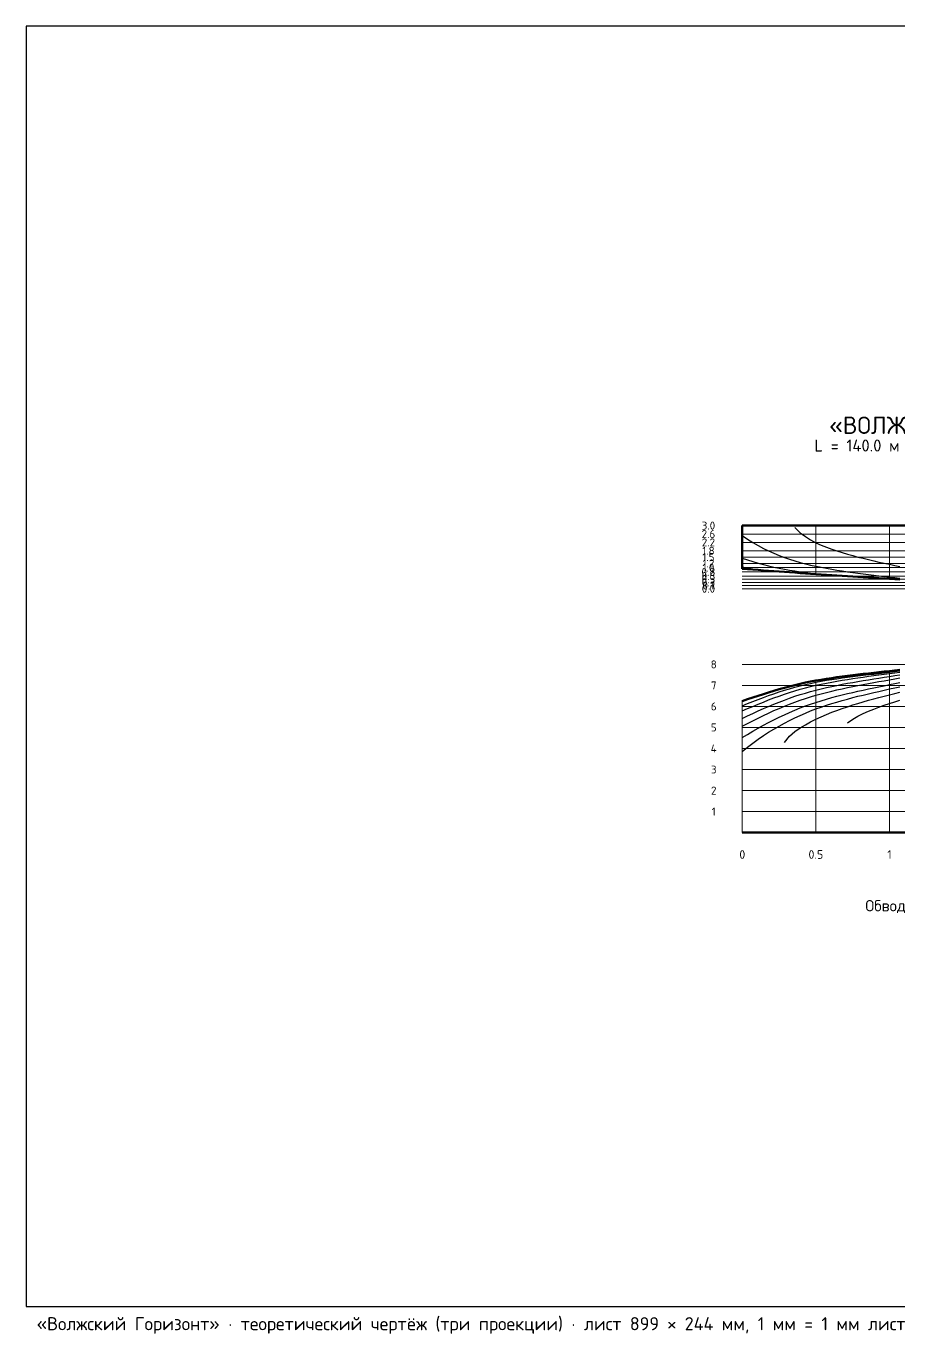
# Model space of a CAD drawing. Header units: millimetres. Extents: x 0 to 899, y -5 to 244.
# Drawn here: x 0 to 166.2, y -5.2 to 243.8 of the extents above; entities that cross this region are included whole.
import ezdxf
from ezdxf.enums import TextEntityAlignment as Align

# ---------------------------------------------------------------- set-up
doc = ezdxf.new("R2010")
doc.units = ezdxf.units.MM
doc.linetypes.add('DASHED', pattern=[1.524, 1.27, -0.254])
for name, color, linetype in [('00_РАМКА', 7, 'Continuous'), ('01_ЛИНИИ', 7, 'Continuous'), ('04_ТЕКСТ', 7, 'Continuous')]:
    doc.layers.add(name, color=color, linetype=linetype)
doc.styles.add('ГОСТ', font='isocpeur.ttf')

msp = doc.modelspace()

# ---------------------------------------------------------------- linework, layer by layer
at = {"layer": '00_РАМКА'}
msp.add_lwpolyline([(0, 0), (899.16, 0), (899.16, 243.84), (0, 243.84)], close=True, dxfattribs=at)
at = {"layer": '01_ЛИНИИ', "color": 253, "lineweight": 13, "true_color": 0x9aa4b4}
for points in [[(136.42, 148.73), (697.11, 148.73)], [(136.42, 147.13), (697.11, 147.13)], [(136.42, 145.53), (697.11, 145.53)], [(136.42, 143.93), (697.11, 143.93)], [(136.42, 142.73), (697.11, 142.73)], [(136.42, 141.53), (697.11, 141.53)], [(136.42, 140.73), (697.11, 140.73)], [(136.42, 139.92), (697.11, 139.92)], [(136.42, 139.12), (697.11, 139.12)], [(136.42, 138.52), (697.11, 138.52)], [(136.42, 137.92), (697.11, 137.92)], [(136.42, 137.32), (697.11, 137.32)], [(136.42, 136.72), (697.11, 136.72)], [(136.42, 122.3), (697.11, 122.3)], [(136.42, 118.3), (697.11, 118.3)], [(136.42, 114.29), (697.11, 114.29)], [(136.42, 110.29), (697.11, 110.29)], [(136.42, 106.28), (697.11, 106.28)], [(136.42, 102.28), (697.11, 102.28)], [(136.42, 98.27), (697.11, 98.27)], [(136.42, 94.27), (697.11, 94.27)]]:
    msp.add_lwpolyline(points, dxfattribs=at)
at = {"layer": '01_ЛИНИИ', "color": 253, "lineweight": 18, "true_color": 0x9aa4b4}
for points in [[(136.42, 140.52), (136.42, 148.73)], [(150.44, 139.49), (150.44, 148.73)], [(164.46, 138.59), (164.46, 148.73)], [(164.46, 90.26), (164.46, 121.04)], [(150.44, 90.26), (150.44, 119.22)], [(136.42, 90.26), (136.42, 115.29)]]:
    msp.add_lwpolyline(points, dxfattribs=at)
at = {"layer": '01_ЛИНИИ', "color": 179, "lineweight": 53, "true_color": 0x16202f}
for points in [[(136.42, 148.73), (697.11, 148.73)], [(136.42, 140.52), (136.42, 148.73)], [(136.42, 140.52), (137.43, 140.45), (138.43, 140.37), (139.43, 140.29), (140.43, 140.21), (141.43, 140.14), (142.43, 140.06), (143.43, 139.99), (144.43, 139.91), (145.44, 139.84), (146.44, 139.77), (147.44, 139.7), (148.44, 139.63), (149.44, 139.56), (150.44, 139.49), (151.44, 139.42), (152.44, 139.35), (153.45, 139.28), (154.45, 139.22), (155.45, 139.15), (156.45, 139.09), (157.45, 139.02), (158.45, 138.96), (159.45, 138.89), (160.45, 138.83), (161.45, 138.77), (162.46, 138.71), (163.46, 138.65), (164.46, 138.59), (165.46, 138.53), (166.46, 138.47)], [(136.42, 115.29), (137.43, 115.65), (138.43, 115.99), (139.43, 116.33), (140.43, 116.65), (141.43, 116.97), (142.43, 117.27), (143.43, 117.57), (144.43, 117.85), (145.44, 118.12), (146.44, 118.37), (147.44, 118.61), (148.44, 118.83), (149.44, 119.03), (150.44, 119.22), (151.44, 119.39), (152.44, 119.55), (153.45, 119.71), (154.45, 119.85), (155.45, 119.99), (156.45, 120.12), (157.45, 120.24), (158.45, 120.36), (159.45, 120.48), (160.45, 120.59), (161.45, 120.7), (162.46, 120.82), (163.46, 120.93), (164.46, 121.04), (165.46, 121.16), (166.46, 121.27)]]:
    msp.add_lwpolyline(points, dxfattribs=at)
at = {"layer": '01_ЛИНИИ', "color": 179, "linetype": 'DASHED', "lineweight": 35, "true_color": 0x16202f}
msp.add_lwpolyline([(136.42, 148.73), (137.43, 148.73), (138.43, 148.73), (139.43, 148.73), (140.43, 148.73), (141.43, 148.73), (142.43, 148.73), (143.43, 148.73), (144.43, 148.73), (145.44, 148.73), (146.44, 148.73), (147.44, 148.73), (148.44, 148.73), (149.44, 148.73), (150.44, 148.73), (151.44, 148.73), (152.44, 148.73), (153.45, 148.73), (154.45, 148.73), (155.45, 148.73), (156.45, 148.73), (157.45, 148.73), (158.45, 148.73), (159.45, 148.73), (160.45, 148.73), (161.45, 148.73), (162.46, 148.73), (163.46, 148.73), (164.46, 148.73), (165.46, 148.73), (166.46, 148.73)], dxfattribs=at)
at = {"layer": '01_ЛИНИИ', "color": 146, "lineweight": 30, "true_color": 0x1c5c8a}
for points in [[(146.44, 148.38), (147.44, 147.38), (148.44, 146.63), (149.44, 146.01), (150.44, 145.48), (151.44, 145.03), (152.44, 144.62), (153.45, 144.24), (154.45, 143.9), (155.45, 143.58), (156.45, 143.29), (157.45, 143.01), (158.45, 142.75), (159.45, 142.5), (160.45, 142.26), (161.45, 142.02), (162.46, 141.8), (163.46, 141.58), (164.46, 141.36), (165.46, 141.15), (166.46, 140.94)], [(136.42, 146.86), (137.43, 146.15), (138.43, 145.51), (139.43, 144.93), (140.43, 144.4), (141.43, 143.91), (142.43, 143.47), (143.43, 143.06), (144.43, 142.68), (145.44, 142.34), (146.44, 142.02), (147.44, 141.73), (148.44, 141.47), (149.44, 141.22), (150.44, 141), (151.44, 140.8), (152.44, 140.6), (153.45, 140.42), (154.45, 140.26), (155.45, 140.1), (156.45, 139.94), (157.45, 139.8), (158.45, 139.66), (159.45, 139.53), (160.45, 139.4), (161.45, 139.28), (162.46, 139.16), (163.46, 139.05), (164.46, 138.94), (165.46, 138.83), (166.46, 138.73)], [(136.42, 142.56), (137.43, 142.22), (138.43, 141.89), (139.43, 141.6), (140.43, 141.32), (141.43, 141.07), (142.43, 140.84), (143.43, 140.62), (144.43, 140.43), (145.44, 140.25), (146.44, 140.09), (147.44, 139.94), (148.44, 139.81), (149.44, 139.69), (150.44, 139.58), (151.44, 139.48), (152.44, 139.39), (153.45, 139.3), (154.45, 139.23), (155.45, 139.15), (156.45, 139.09), (157.45, 139.02), (158.45, 138.96), (159.45, 138.89), (160.45, 138.83), (161.45, 138.77), (162.46, 138.71), (163.46, 138.65), (164.46, 138.59), (165.46, 138.53), (166.46, 138.47)], [(136.42, 140.85), (137.43, 140.67), (138.43, 140.51), (139.43, 140.38), (140.43, 140.25), (141.43, 140.15), (142.43, 140.06), (143.43, 139.99), (144.43, 139.91), (145.44, 139.84), (146.44, 139.77), (147.44, 139.7), (148.44, 139.63), (149.44, 139.56), (150.44, 139.49), (151.44, 139.42), (152.44, 139.35), (153.45, 139.28), (154.45, 139.22), (155.45, 139.15), (156.45, 139.09), (157.45, 139.02), (158.45, 138.96), (159.45, 138.89), (160.45, 138.83), (161.45, 138.77), (162.46, 138.71), (163.46, 138.65), (164.46, 138.59), (165.46, 138.53), (166.46, 138.47)], [(136.42, 140.52), (137.43, 140.45), (138.43, 140.37), (139.43, 140.29), (140.43, 140.21), (141.43, 140.14), (142.43, 140.06), (143.43, 139.99), (144.43, 139.91), (145.44, 139.84), (146.44, 139.77), (147.44, 139.7), (148.44, 139.63), (149.44, 139.56), (150.44, 139.49), (151.44, 139.42), (152.44, 139.35), (153.45, 139.28), (154.45, 139.22), (155.45, 139.15), (156.45, 139.09), (157.45, 139.02), (158.45, 138.96), (159.45, 138.89), (160.45, 138.83), (161.45, 138.77), (162.46, 138.71), (163.46, 138.65), (164.46, 138.59), (165.46, 138.53), (166.46, 138.47)], [(136.42, 140.52), (137.43, 140.45), (138.43, 140.37), (139.43, 140.29), (140.43, 140.21), (141.43, 140.14), (142.43, 140.06), (143.43, 139.99), (144.43, 139.91), (145.44, 139.84), (146.44, 139.77), (147.44, 139.7), (148.44, 139.63), (149.44, 139.56), (150.44, 139.49), (151.44, 139.42), (152.44, 139.35), (153.45, 139.28), (154.45, 139.22), (155.45, 139.15), (156.45, 139.09), (157.45, 139.02), (158.45, 138.96), (159.45, 138.89), (160.45, 138.83), (161.45, 138.77), (162.46, 138.71), (163.46, 138.65), (164.46, 138.59), (165.46, 138.53), (166.46, 138.47)], [(136.42, 140.52), (137.43, 140.45), (138.43, 140.37), (139.43, 140.29), (140.43, 140.21), (141.43, 140.14), (142.43, 140.06), (143.43, 139.99), (144.43, 139.91), (145.44, 139.84), (146.44, 139.77), (147.44, 139.7), (148.44, 139.63), (149.44, 139.56), (150.44, 139.49), (151.44, 139.42), (152.44, 139.35), (153.45, 139.28), (154.45, 139.22), (155.45, 139.15), (156.45, 139.09), (157.45, 139.02), (158.45, 138.96), (159.45, 138.89), (160.45, 138.83), (161.45, 138.77), (162.46, 138.71), (163.46, 138.65), (164.46, 138.59), (165.46, 138.53), (166.46, 138.47)], [(136.42, 115.29), (137.43, 115.65), (138.43, 115.99), (139.43, 116.33), (140.43, 116.65), (141.43, 116.97), (142.43, 117.27), (143.43, 117.57), (144.43, 117.85), (145.44, 118.12), (146.44, 118.37), (147.44, 118.61), (148.44, 118.83), (149.44, 119.03), (150.44, 119.22), (151.44, 119.39), (152.44, 119.55), (153.45, 119.71), (154.45, 119.85), (155.45, 119.99), (156.45, 120.12), (157.45, 120.24), (158.45, 120.36), (159.45, 120.48), (160.45, 120.59), (161.45, 120.7), (162.46, 120.82), (163.46, 120.93), (164.46, 121.04), (165.46, 121.16), (166.46, 121.27)], [(136.42, 114.44), (137.43, 114.85), (138.43, 115.25), (139.43, 115.64), (140.43, 116.01), (141.43, 116.38), (142.43, 116.72), (143.43, 117.06), (144.43, 117.37), (145.44, 117.67), (146.44, 117.96), (147.44, 118.22), (148.44, 118.47), (149.44, 118.69), (150.44, 118.9), (151.44, 119.09), (152.44, 119.27), (153.45, 119.43), (154.45, 119.58), (155.45, 119.73), (156.45, 119.87), (157.45, 120), (158.45, 120.12), (159.45, 120.24), (160.45, 120.36), (161.45, 120.47), (162.46, 120.59), (163.46, 120.7), (164.46, 120.82), (165.46, 120.94), (166.46, 121.05)], [(136.42, 113.43), (137.43, 113.88), (138.43, 114.31), (139.43, 114.73), (140.43, 115.14), (141.43, 115.53), (142.43, 115.91), (143.43, 116.27), (144.43, 116.62), (145.44, 116.95), (146.44, 117.26), (147.44, 117.56), (148.44, 117.83), (149.44, 118.09), (150.44, 118.32), (151.44, 118.54), (152.44, 118.74), (153.45, 118.93), (154.45, 119.11), (155.45, 119.28), (156.45, 119.44), (157.45, 119.6), (158.45, 119.75), (159.45, 119.89), (160.45, 120.03), (161.45, 120.16), (162.46, 120.29), (163.46, 120.43), (164.46, 120.56), (165.46, 120.69), (166.46, 120.82)], [(136.42, 112.01), (137.43, 112.5), (138.43, 112.97), (139.43, 113.43), (140.43, 113.88), (141.43, 114.31), (142.43, 114.72), (143.43, 115.12), (144.43, 115.51), (145.44, 115.87), (146.44, 116.22), (147.44, 116.54), (148.44, 116.85), (149.44, 117.14), (150.44, 117.4), (151.44, 117.65), (152.44, 117.89), (153.45, 118.11), (154.45, 118.31), (155.45, 118.51), (156.45, 118.7), (157.45, 118.88), (158.45, 119.06), (159.45, 119.23), (160.45, 119.39), (161.45, 119.55), (162.46, 119.71), (163.46, 119.86), (164.46, 120.02), (165.46, 120.18), (166.46, 120.33)], [(136.42, 110.53), (137.43, 111.06), (138.43, 111.58), (139.43, 112.08), (140.43, 112.57), (141.43, 113.04), (142.43, 113.49), (143.43, 113.93), (144.43, 114.34), (145.44, 114.74), (146.44, 115.12), (147.44, 115.48), (148.44, 115.82), (149.44, 116.13), (150.44, 116.43), (151.44, 116.7), (152.44, 116.96), (153.45, 117.21), (154.45, 117.44), (155.45, 117.67), (156.45, 117.88), (157.45, 118.09), (158.45, 118.28), (159.45, 118.47), (160.45, 118.66), (161.45, 118.84), (162.46, 119.02), (163.46, 119.2), (164.46, 119.37), (165.46, 119.55), (166.46, 119.72)], [(136.42, 108.36), (137.43, 108.98), (138.43, 109.57), (139.43, 110.15), (140.43, 110.7), (141.43, 111.24), (142.43, 111.75), (143.43, 112.24), (144.43, 112.71), (145.44, 113.16), (146.44, 113.59), (147.44, 114), (148.44, 114.38), (149.44, 114.74), (150.44, 115.07), (151.44, 115.39), (152.44, 115.69), (153.45, 115.97), (154.45, 116.24), (155.45, 116.49), (156.45, 116.74), (157.45, 116.97), (158.45, 117.2), (159.45, 117.42), (160.45, 117.63), (161.45, 117.84), (162.46, 118.05), (163.46, 118.25), (164.46, 118.45), (165.46, 118.65), (166.46, 118.85)], [(136.42, 105.7), (137.43, 106.55), (138.43, 107.33), (139.43, 108.05), (140.43, 108.73), (141.43, 109.38), (142.43, 109.99), (143.43, 110.57), (144.43, 111.11), (145.44, 111.63), (146.44, 112.12), (147.44, 112.59), (148.44, 113.02), (149.44, 113.43), (150.44, 113.81), (151.44, 114.17), (152.44, 114.51), (153.45, 114.83), (154.45, 115.13), (155.45, 115.42), (156.45, 115.7), (157.45, 115.97), (158.45, 116.22), (159.45, 116.47), (160.45, 116.71), (161.45, 116.94), (162.46, 117.17), (163.46, 117.4), (164.46, 117.62), (165.46, 117.84), (166.46, 118.06)], [(144.43, 107.41), (145.44, 108.66), (146.44, 109.5), (147.44, 110.2), (148.44, 110.82), (149.44, 111.37), (150.44, 111.88), (151.44, 112.34), (152.44, 112.77), (153.45, 113.18), (154.45, 113.55), (155.45, 113.91), (156.45, 114.25), (157.45, 114.57), (158.45, 114.88), (159.45, 115.17), (160.45, 115.46), (161.45, 115.73), (162.46, 116), (163.46, 116.26), (164.46, 116.52), (165.46, 116.77), (166.46, 117.02)], [(156.45, 111.16), (157.45, 111.9), (158.45, 112.47), (159.45, 112.95), (160.45, 113.39), (161.45, 113.79), (162.46, 114.16), (163.46, 114.52), (164.46, 114.86), (165.46, 115.18), (166.46, 115.5)]]:
    msp.add_lwpolyline(points, dxfattribs=at)
at = {"layer": '01_ЛИНИИ', "color": 179, "lineweight": 50, "true_color": 0x16202f}
msp.add_lwpolyline([(136.42, 90.26), (697.11, 90.26)], dxfattribs=at)

# ---------------------------------------------------------------- texts
at = {"layer": '00_РАМКА', "style": 'ГОСТ'}
msp.add_text('«Волжский Горизонт» · теоретический чертёж (три проекции) · лист 899 × 244 мм, 1 мм = 1 мм листа; величины по осям — как на графике · в натуральную величину — лист ОР-07', height=2.5, dxfattribs=at).set_placement((2, -4.5))
at = {"layer": '04_ТЕКСТ', "color": 179, "true_color": 0x16202f, "style": 'ГОСТ'}
for s, height, p in [('«ВОЛЖСКИЙ ГОРИЗОНТ» — ТЕОРЕТИЧЕСКИЙ ЧЕРТЁЖ', 3.302, (207.67, 167.84)), ('0', 1.65, (136.42, 86.1)), ('0.5', 1.651, (150.44, 86.1)), ('1', 1.65, (164.46, 86.1))]:
    msp.add_text(s, height=height, dxfattribs=at).set_placement(p, align=Align.MIDDLE_CENTER)
at = {"layer": '04_ТЕКСТ', "color": 157, "true_color": 0x56627a, "style": 'ГОСТ'}
for s, height, p in [('L = 140.0 м   B = 16.50 м   H = 3.00 м   T = 1.26 м   теоретическая шпация L/20 = 7.00 м   ватерлинии 0,00…4,20 м   батоксы через 1,00 м', 2.286, (254.92, 163.98)), ('3.0', 1.524, (129.97, 148.73)), ('2.6', 1.524, (129.97, 147.13)), ('2.2', 1.524, (129.97, 145.53)), ('1.8', 1.524, (129.97, 143.93)), ('1.5', 1.524, (129.97, 142.73)), ('1.2', 1.524, (129.97, 141.53)), ('0.8', 1.524, (129.97, 139.92)), ('0.6', 1.524, (129.97, 139.12)), ('1.0', 1.524, (129.97, 140.73)), ('0.5', 1.524, (129.97, 138.52)), ('0.3', 1.524, (129.97, 137.92)), ('0.0', 1.524, (129.97, 136.72)), ('0.1', 1.524, (129.97, 137.32)), ('8', 1.52, (130.98, 122.3)), ('7', 1.52, (130.98, 118.3)), ('6', 1.52, (130.98, 114.29)), ('5', 1.52, (130.98, 110.29)), ('4', 1.52, (130.98, 106.28)), ('3', 1.52, (130.98, 102.28)), ('2', 1.52, (130.98, 98.27)), ('1', 1.52, (130.98, 94.27)), ('Обвод: плоское днище, скуловая дуга, касательная к днищу и к борту, прямой борт с развалом — см. таблицу плазовых ординат. Штриховая линия на боку суть верхняя кромка фальшборта.', 2.159, (291.49, 76.35))]:
    msp.add_text(s, height=height, dxfattribs=at).set_placement(p, align=Align.MIDDLE_CENTER)

doc.saveas('drawing.dxf')
